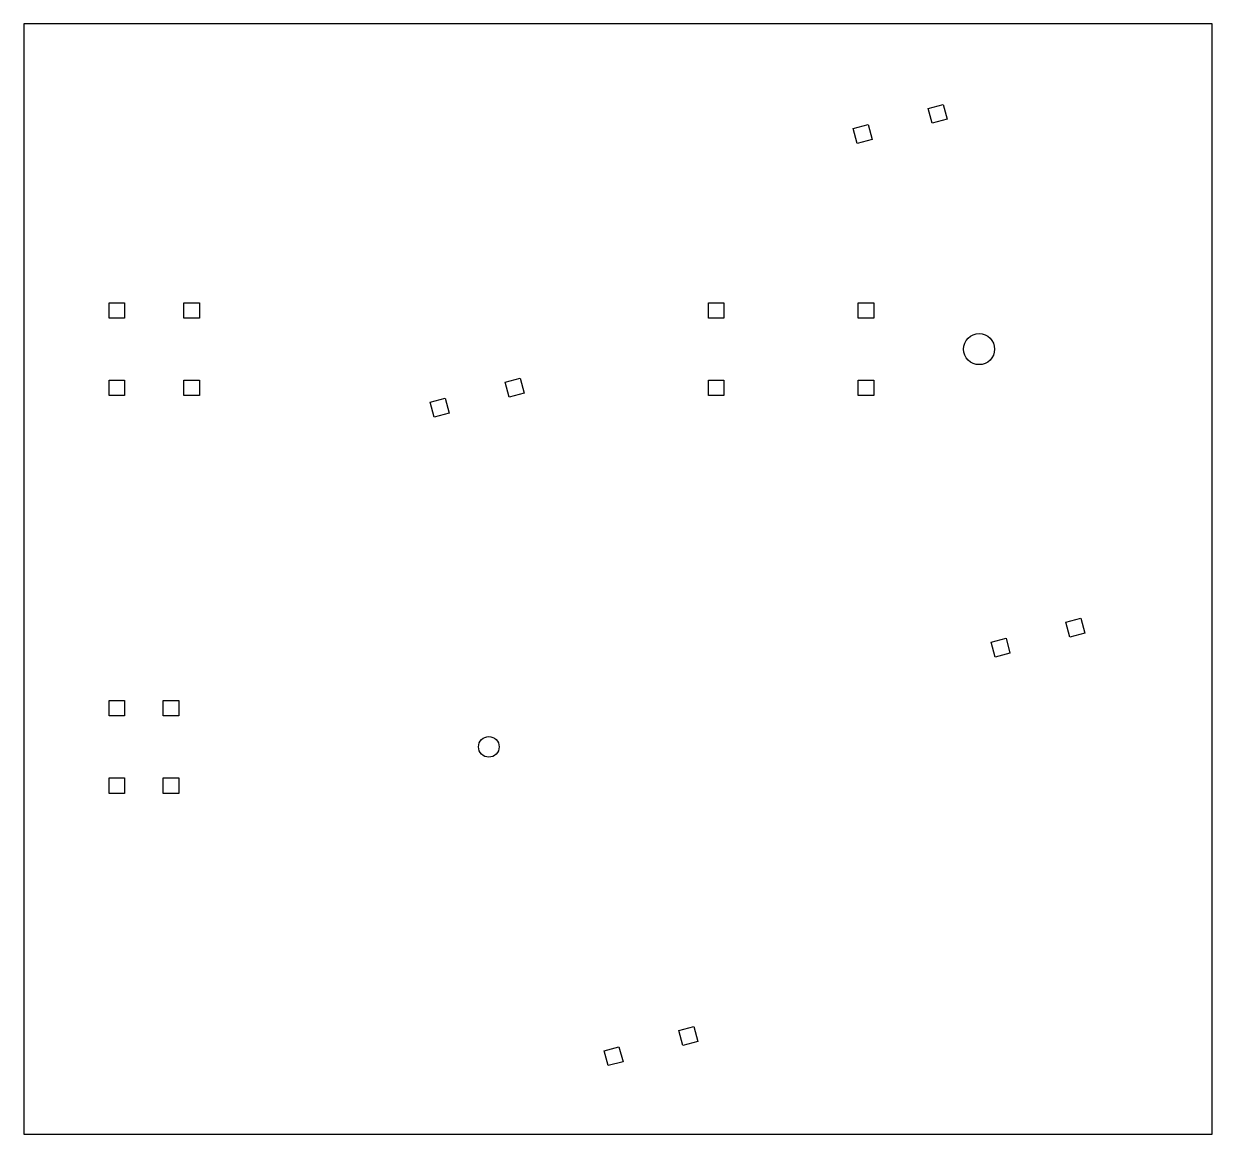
# Model space of a CAD drawing. Header units: millimetres. Extents: x -90 to 140, y -75 to 140.
import ezdxf

# ---------------------------------------------------------------- set-up
doc = ezdxf.new("R2010")
doc.units = ezdxf.units.MM
doc.layers.get('0').update_dxf_attribs({"linetype": 'CONTINUOUS'})

msp = doc.modelspace()

# ---------------------------------------------------------------- linework, layer by layer
for points in [[(140, -75), (140, 140), (-90, 140), (-90, -75)], [(87.92, 124.4), (88.69, 121.5), (85.8, 120.73), (85.02, 123.62)], [(73.43, 120.52), (74.2, 117.62), (71.31, 116.84), (70.53, 119.74)], [(-70.5, 83), (-73.5, 83), (-73.5, 86), (-70.5, 86)], [(-56, 83), (-59, 83), (-59, 86), (-56, 86)], [(45.5, 83), (42.5, 83), (42.5, 86), (45.5, 86)], [(74.5, 83), (71.5, 83), (71.5, 86), (74.5, 86)], [(3.14, 70.63), (6.04, 71.4), (6.81, 68.51), (3.91, 67.73)], [(-70.5, 71), (-70.5, 68), (-73.5, 68), (-73.5, 71)], [(-56, 71), (-56, 68), (-59, 68), (-59, 71)], [(45.5, 71), (45.5, 68), (42.5, 68), (42.5, 71)], [(74.5, 71), (74.5, 68), (71.5, 68), (71.5, 71)], [(-8.45, 67.52), (-7.68, 64.62), (-10.57, 63.85), (-11.35, 66.74)], [(114.57, 24.91), (115.35, 22.01), (112.45, 21.24), (111.68, 24.13)], [(100.09, 21.03), (100.86, 18.13), (97.96, 17.35), (97.19, 20.25)], [(-70.5, 6), (-73.5, 6), (-73.5, 9), (-70.5, 9)], [(-63, 6), (-63, 9), (-60, 9), (-60, 6)], [(-70.5, -6), (-70.5, -9), (-73.5, -9), (-73.5, -6)], [(-63, -6), (-60, -6), (-60, -9), (-63, -9)], [(36.78, -54.94), (39.68, -54.17), (40.46, -57.07), (37.56, -57.84)], [(25.19, -58.05), (25.97, -60.95), (23.07, -61.72), (22.3, -58.83)]]:
    msp.add_lwpolyline(points, close=True)
for centre, radius in [((94.89, 77), 3), ((0, 0), 2)]:
    msp.add_circle(centre, radius)

doc.saveas('drawing.dxf')
